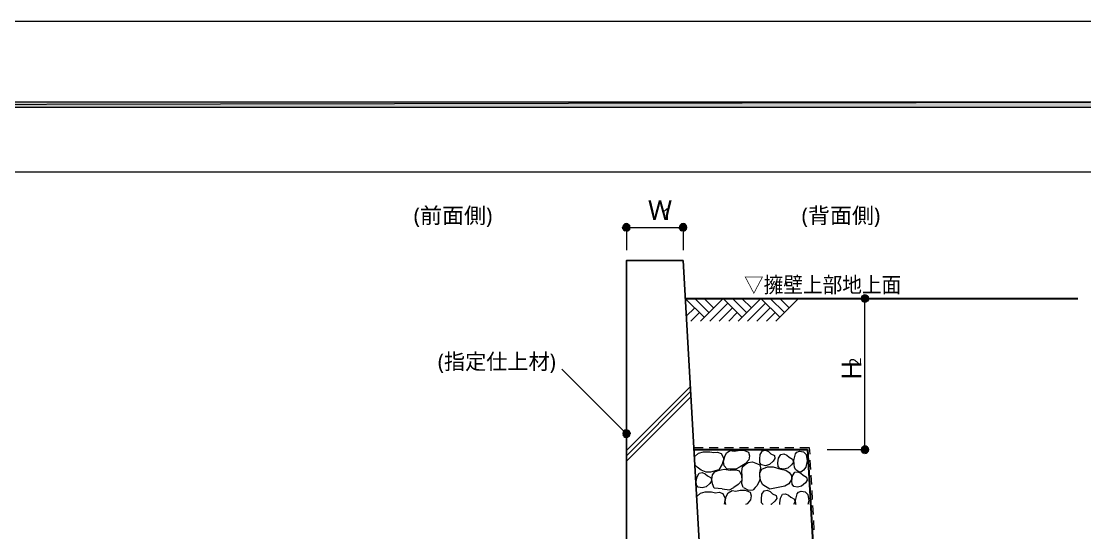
# Model space of a CAD drawing. Header units: millimetres. Extents: x 0 to 420, y 0 to 297.
# Drawn here: x 206.8 to 347.5, y 229.3 to 297 of the extents above; entities that cross this region are included whole.
import ezdxf
from ezdxf.enums import TextEntityAlignment as Align

# ---------------------------------------------------------------- set-up
doc = ezdxf.new("R2010")
doc.units = ezdxf.units.MM
doc.styles.add('kst32b', font='NotoSansJP-Variable.ttf')

msp = doc.modelspace()

# ---------------------------------------------------------------- hatches: boundary and pattern name
h = msp.add_hatch(color=7)
h.paths.add_polyline_path([(394.17, 285.62), (394.17, 286.32), (26.18, 285.62), (394.17, 285.62)])
h.paths.add_polyline_path([(394.17, 286.32), (26.18, 285.62), (26.18, 286.32), (394.17, 286.32)])
h = msp.add_hatch(color=7)
h.paths.add_polyline_path([(286.87, 270.19), (286.68, 270.15), (286.87, 269.68), (286.87, 270.19)])
h.paths.add_polyline_path([(286.68, 270.15), (286.87, 269.68), (286.51, 270.04), (286.68, 270.15)])
h.paths.add_polyline_path([(286.87, 269.68), (286.51, 270.04), (286.41, 269.88), (286.87, 269.68)])
for points in [[(287.06, 270.15), (286.87, 270.19), (286.87, 269.68), (287.06, 270.15)], [(294.56, 270.15), (294.36, 270.19), (294.36, 269.68), (294.56, 270.15)], [(318.6, 260.75), (318.41, 260.79), (318.41, 260.31), (318.6, 260.75)], [(286.68, 241.93), (286.87, 241.89), (286.87, 242.4), (286.68, 241.93)], [(318.6, 240.77), (318.41, 240.79), (318.41, 240.31), (318.6, 240.77)]]:
    msp.add_hatch(color=7).paths.add_polyline_path(points)
h = msp.add_hatch(color=7)
h.paths.add_polyline_path([(287.36, 269.68), (287.34, 269.88), (286.87, 269.68), (287.36, 269.68)])
h.paths.add_polyline_path([(287.34, 269.88), (286.87, 269.68), (287.21, 270.04), (287.34, 269.88)])
h.paths.add_polyline_path([(286.87, 269.68), (287.21, 270.04), (287.06, 270.15), (286.87, 269.68)])
h = msp.add_hatch(color=7)
h.paths.add_polyline_path([(294.36, 270.19), (294.17, 270.15), (294.36, 269.68), (294.36, 270.19)])
h.paths.add_polyline_path([(294.17, 270.15), (294.36, 269.68), (294.01, 270.04), (294.17, 270.15)])
h.paths.add_polyline_path([(294.36, 269.68), (294.01, 270.04), (293.9, 269.88), (294.36, 269.68)])
h = msp.add_hatch(color=7)
h.paths.add_polyline_path([(294.87, 269.68), (294.83, 269.88), (294.36, 269.68), (294.87, 269.68)])
h.paths.add_polyline_path([(294.83, 269.88), (294.36, 269.68), (294.72, 270.04), (294.83, 269.88)])
h.paths.add_polyline_path([(294.36, 269.68), (294.72, 270.04), (294.56, 270.15), (294.36, 269.68)])
h = msp.add_hatch(color=7)
h.paths.add_polyline_path([(286.41, 269.88), (286.36, 269.68), (286.87, 269.68), (286.41, 269.88)])
h.paths.add_polyline_path([(286.36, 269.68), (286.87, 269.68), (286.41, 269.49), (286.36, 269.68)])
h.paths.add_polyline_path([(286.87, 269.68), (286.41, 269.49), (286.51, 269.35), (286.87, 269.68)])
h = msp.add_hatch(color=7)
h.paths.add_polyline_path([(286.51, 269.35), (286.68, 269.22), (286.87, 269.68), (286.51, 269.35)])
h.paths.add_polyline_path([(286.68, 269.22), (286.87, 269.68), (286.87, 269.2), (286.68, 269.22)])
h.paths.add_polyline_path([(286.87, 269.68), (286.87, 269.2), (287.06, 269.22), (286.87, 269.68)])
h = msp.add_hatch(color=7)
h.paths.add_polyline_path([(287.06, 269.22), (287.21, 269.35), (286.87, 269.68), (287.06, 269.22)])
h.paths.add_polyline_path([(287.21, 269.35), (286.87, 269.68), (287.34, 269.49), (287.21, 269.35)])
h.paths.add_polyline_path([(286.87, 269.68), (287.34, 269.49), (287.36, 269.68), (286.87, 269.68)])
h = msp.add_hatch(color=7)
h.paths.add_polyline_path([(293.9, 269.88), (293.86, 269.68), (294.36, 269.68), (293.9, 269.88)])
h.paths.add_polyline_path([(293.86, 269.68), (294.36, 269.68), (293.9, 269.49), (293.86, 269.68)])
h.paths.add_polyline_path([(294.36, 269.68), (293.9, 269.49), (294.01, 269.35), (294.36, 269.68)])
h = msp.add_hatch(color=7)
h.paths.add_polyline_path([(294.01, 269.35), (294.17, 269.22), (294.36, 269.68), (294.01, 269.35)])
h.paths.add_polyline_path([(294.17, 269.22), (294.36, 269.68), (294.36, 269.2), (294.17, 269.22)])
h.paths.add_polyline_path([(294.36, 269.68), (294.36, 269.2), (294.56, 269.22), (294.36, 269.68)])
h = msp.add_hatch(color=7)
h.paths.add_polyline_path([(294.56, 269.22), (294.72, 269.35), (294.36, 269.68), (294.56, 269.22)])
h.paths.add_polyline_path([(294.72, 269.35), (294.36, 269.68), (294.83, 269.49), (294.72, 269.35)])
h.paths.add_polyline_path([(294.36, 269.68), (294.83, 269.49), (294.87, 269.68), (294.36, 269.68)])
h = msp.add_hatch(color=7)
h.paths.add_polyline_path([(317.97, 260.5), (317.92, 260.31), (318.41, 260.31), (317.97, 260.5)])
h.paths.add_polyline_path([(317.92, 260.31), (318.41, 260.31), (317.97, 260.12), (317.92, 260.31)])
h.paths.add_polyline_path([(318.41, 260.31), (317.97, 260.12), (318.07, 259.95), (318.41, 260.31)])
h = msp.add_hatch(color=7)
h.paths.add_polyline_path([(318.41, 260.79), (318.22, 260.75), (318.41, 260.31), (318.41, 260.79)])
h.paths.add_polyline_path([(318.22, 260.75), (318.41, 260.31), (318.07, 260.65), (318.22, 260.75)])
h.paths.add_polyline_path([(318.41, 260.31), (318.07, 260.65), (317.97, 260.5), (318.41, 260.31)])
h = msp.add_hatch(color=7)
h.paths.add_polyline_path([(318.07, 259.95), (318.22, 259.84), (318.41, 260.31), (318.07, 259.95)])
h.paths.add_polyline_path([(318.22, 259.84), (318.41, 260.31), (318.41, 259.8), (318.22, 259.84)])
h.paths.add_polyline_path([(318.41, 260.31), (318.41, 259.8), (318.6, 259.84), (318.41, 260.31)])
h = msp.add_hatch(color=7)
h.paths.add_polyline_path([(318.92, 260.31), (318.88, 260.5), (318.41, 260.31), (318.92, 260.31)])
h.paths.add_polyline_path([(318.88, 260.5), (318.41, 260.31), (318.77, 260.65), (318.88, 260.5)])
h.paths.add_polyline_path([(318.41, 260.31), (318.77, 260.65), (318.6, 260.75), (318.41, 260.31)])
h = msp.add_hatch(color=7)
h.paths.add_polyline_path([(318.6, 259.84), (318.77, 259.95), (318.41, 260.31), (318.6, 259.84)])
h.paths.add_polyline_path([(318.77, 259.95), (318.41, 260.31), (318.88, 260.12), (318.77, 259.95)])
h.paths.add_polyline_path([(318.41, 260.31), (318.88, 260.12), (318.92, 260.31), (318.41, 260.31)])
h = msp.add_hatch(color=7)
h.paths.add_polyline_path([(286.68, 242.87), (286.53, 242.76), (286.87, 242.4), (286.68, 242.87)])
h.paths.add_polyline_path([(286.53, 242.76), (286.87, 242.4), (286.43, 242.59), (286.53, 242.76)])
h.paths.add_polyline_path([(286.87, 242.4), (286.43, 242.59), (286.39, 242.4), (286.87, 242.4)])
h = msp.add_hatch(color=7)
h.paths.add_polyline_path([(286.39, 242.4), (286.43, 242.21), (286.87, 242.4), (286.39, 242.4)])
h.paths.add_polyline_path([(286.43, 242.21), (286.87, 242.4), (286.53, 242.04), (286.43, 242.21)])
h.paths.add_polyline_path([(286.87, 242.4), (286.53, 242.04), (286.68, 241.93), (286.87, 242.4)])
h = msp.add_hatch(color=7)
h.paths.add_polyline_path([(287.23, 242.76), (287.06, 242.87), (286.87, 242.4), (287.23, 242.76)])
h.paths.add_polyline_path([(287.06, 242.87), (286.87, 242.4), (286.87, 242.91), (287.06, 242.87)])
h.paths.add_polyline_path([(286.87, 242.4), (286.87, 242.91), (286.68, 242.87), (286.87, 242.4)])
h = msp.add_hatch(color=7)
h.paths.add_polyline_path([(287.34, 242.21), (287.38, 242.4), (286.87, 242.4), (287.34, 242.21)])
h.paths.add_polyline_path([(287.38, 242.4), (286.87, 242.4), (287.34, 242.59), (287.38, 242.4)])
h.paths.add_polyline_path([(286.87, 242.4), (287.34, 242.59), (287.23, 242.76), (286.87, 242.4)])
h = msp.add_hatch(color=7)
h.paths.add_polyline_path([(286.87, 241.89), (287.06, 241.93), (286.87, 242.4), (286.87, 241.89)])
h.paths.add_polyline_path([(287.06, 241.93), (286.87, 242.4), (287.23, 242.04), (287.06, 241.93)])
h.paths.add_polyline_path([(286.87, 242.4), (287.23, 242.04), (287.34, 242.21), (286.87, 242.4)])
h = msp.add_hatch(color=7)
h.paths.add_polyline_path([(318.41, 240.79), (318.22, 240.77), (318.41, 240.31), (318.41, 240.79)])
h.paths.add_polyline_path([(318.22, 240.77), (318.41, 240.31), (318.07, 240.64), (318.22, 240.77)])
h.paths.add_polyline_path([(318.41, 240.31), (318.07, 240.64), (317.97, 240.5), (318.41, 240.31)])
h = msp.add_hatch(color=7)
h.paths.add_polyline_path([(318.92, 240.31), (318.88, 240.5), (318.41, 240.31), (318.92, 240.31)])
h.paths.add_polyline_path([(318.88, 240.5), (318.41, 240.31), (318.77, 240.64), (318.88, 240.5)])
h.paths.add_polyline_path([(318.41, 240.31), (318.77, 240.64), (318.6, 240.77), (318.41, 240.31)])
h = msp.add_hatch(color=7)
h.paths.add_polyline_path([(317.97, 240.5), (317.92, 240.31), (318.41, 240.31), (317.97, 240.5)])
h.paths.add_polyline_path([(317.92, 240.31), (318.41, 240.31), (317.97, 240.11), (317.92, 240.31)])
h.paths.add_polyline_path([(318.41, 240.31), (317.97, 240.11), (318.07, 239.95), (318.41, 240.31)])
h = msp.add_hatch(color=7)
h.paths.add_polyline_path([(318.07, 239.95), (318.22, 239.84), (318.41, 240.31), (318.07, 239.95)])
h.paths.add_polyline_path([(318.22, 239.84), (318.41, 240.31), (318.41, 239.8), (318.22, 239.84)])
h.paths.add_polyline_path([(318.41, 240.31), (318.41, 239.8), (318.6, 239.84), (318.41, 240.31)])
h = msp.add_hatch(color=7)
h.paths.add_polyline_path([(318.6, 239.84), (318.77, 239.95), (318.41, 240.31), (318.6, 239.84)])
h.paths.add_polyline_path([(318.77, 239.95), (318.41, 240.31), (318.88, 240.11), (318.77, 239.95)])
h.paths.add_polyline_path([(318.41, 240.31), (318.88, 240.11), (318.92, 240.31), (318.41, 240.31)])

# ---------------------------------------------------------------- linework, layer by layer
at = {"lineweight": 13}
for points in [[(0.19, 0), (0.19, 296.97), (420.16, 296.97), (420.16, 0)], [(300.61, 237.7), (300.16, 237.74), (299.78, 238.15), (299.7, 238.74), (299.87, 239.39), (300.1, 239.86), (300.61, 240.18), (301.12, 240.11), (301.67, 240.2), (302.37, 240.24), (303.02, 239.95), (303.17, 239.46), (303.06, 238.95), (302.6, 238.42), (301.9, 238.02), (301.33, 237.72)], [(305.27, 238.17), (304.76, 238.27), (304.52, 238.55), (304.5, 239.04), (304.57, 239.67), (304.88, 240.14), (305.27, 240.22), (305.67, 240.05), (305.96, 239.75), (306.45, 239.52), (306.51, 239.1), (306.28, 238.78), (305.79, 238.32)], [(307.68, 237.7), (307.17, 237.79), (306.96, 238.08), (306.92, 238.55), (307, 239.18), (307.3, 239.67), (307.68, 239.73), (308.08, 239.56), (308.4, 239.29), (308.86, 239.04), (308.95, 238.63), (308.72, 238.29), (308.21, 237.85)], [(310.28, 237.57), (309.94, 237.32), (309.69, 237.36), (309.27, 237.64), (309.1, 237.93), (309.05, 238.36), (309.01, 238.87), (309.22, 239.75), (309.41, 239.95), (309.75, 240.09), (310.3, 240.01), (310.64, 239.63), (310.77, 238.8), (310.58, 237.98)], [(305.82, 235.08), (304.93, 235.63), (304.65, 236.14), (304.5, 236.75), (304.5, 237.24), (304.8, 237.72), (305.52, 238.02), (306.3, 238), (307.3, 237.7), (307.97, 237.57), (308.4, 237.26), (308.69, 236.88), (308.69, 236.33), (308.36, 235.75), (307.81, 235.48)], [(296.88, 235.23), (296.38, 235.33), (296.14, 235.61), (296.12, 236.07), (296.21, 236.71), (296.5, 237.19), (296.88, 237.26), (297.29, 237.09), (297.58, 236.81), (298.07, 236.56), (298.13, 236.16), (297.92, 235.82), (297.41, 235.37)], [(309.52, 235.33), (309.01, 235.42), (308.8, 235.71), (308.76, 236.18), (308.84, 236.81), (309.14, 237.3), (309.52, 237.36), (309.92, 237.19), (310.24, 236.92), (310.71, 236.66), (310.79, 236.26), (310.56, 235.92), (310.05, 235.48)]]:
    msp.add_lwpolyline(points, close=True, dxfattribs=at)
at = {"lineweight": 0}
for points in [[(394.17, 285.62), (394.17, 286.32), (26.18, 285.62)], [(394.17, 286.32), (26.18, 285.62), (26.18, 286.32)], [(286.87, 269.68), (286.51, 270.04), (286.41, 269.88)], [(286.68, 270.15), (286.87, 269.68), (286.51, 270.04)], [(286.87, 270.19), (286.68, 270.15), (286.87, 269.68)], [(287.06, 270.15), (286.87, 270.19), (286.87, 269.68)], [(286.87, 269.68), (287.21, 270.04), (287.06, 270.15)], [(287.34, 269.88), (286.87, 269.68), (287.21, 270.04)], [(294.36, 269.68), (294.01, 270.04), (293.9, 269.88)], [(294.17, 270.15), (294.36, 269.68), (294.01, 270.04)], [(294.36, 270.19), (294.17, 270.15), (294.36, 269.68)], [(294.56, 270.15), (294.36, 270.19), (294.36, 269.68)], [(294.36, 269.68), (294.72, 270.04), (294.56, 270.15)], [(294.83, 269.88), (294.36, 269.68), (294.72, 270.04)], [(286.41, 269.88), (286.36, 269.68), (286.87, 269.68)], [(286.36, 269.68), (286.87, 269.68), (286.41, 269.49)], [(286.87, 269.68), (286.41, 269.49), (286.51, 269.35)], [(286.51, 269.35), (286.68, 269.22), (286.87, 269.68)], [(286.68, 269.22), (286.87, 269.68), (286.87, 269.2)], [(287.36, 269.68), (287.34, 269.88), (286.87, 269.68)], [(286.87, 269.68), (286.87, 269.2), (287.06, 269.22)], [(287.06, 269.22), (287.21, 269.35), (286.87, 269.68)], [(287.21, 269.35), (286.87, 269.68), (287.34, 269.49)], [(286.87, 269.68), (287.34, 269.49), (287.36, 269.68)], [(293.9, 269.88), (293.86, 269.68), (294.36, 269.68)], [(293.86, 269.68), (294.36, 269.68), (293.9, 269.49)], [(294.36, 269.68), (293.9, 269.49), (294.01, 269.35)], [(294.01, 269.35), (294.17, 269.22), (294.36, 269.68)], [(294.17, 269.22), (294.36, 269.68), (294.36, 269.2)], [(294.87, 269.68), (294.83, 269.88), (294.36, 269.68)], [(294.36, 269.68), (294.36, 269.2), (294.56, 269.22)], [(294.56, 269.22), (294.72, 269.35), (294.36, 269.68)], [(294.72, 269.35), (294.36, 269.68), (294.83, 269.49)], [(294.36, 269.68), (294.83, 269.49), (294.87, 269.68)], [(317.97, 260.5), (317.92, 260.31), (318.41, 260.31)], [(317.92, 260.31), (318.41, 260.31), (317.97, 260.12)], [(318.41, 260.31), (318.07, 260.65), (317.97, 260.5)], [(318.41, 260.31), (317.97, 260.12), (318.07, 259.95)], [(318.22, 260.75), (318.41, 260.31), (318.07, 260.65)], [(318.07, 259.95), (318.22, 259.84), (318.41, 260.31)], [(318.41, 260.79), (318.22, 260.75), (318.41, 260.31)], [(318.22, 259.84), (318.41, 260.31), (318.41, 259.8)], [(318.6, 260.75), (318.41, 260.79), (318.41, 260.31)], [(318.41, 260.31), (318.77, 260.65), (318.6, 260.75)], [(318.88, 260.5), (318.41, 260.31), (318.77, 260.65)], [(318.92, 260.31), (318.88, 260.5), (318.41, 260.31)], [(318.41, 260.31), (318.41, 259.8), (318.6, 259.84)], [(318.6, 259.84), (318.77, 259.95), (318.41, 260.31)], [(318.77, 259.95), (318.41, 260.31), (318.88, 260.12)], [(318.41, 260.31), (318.88, 260.12), (318.92, 260.31)], [(286.87, 242.4), (286.43, 242.59), (286.39, 242.4)], [(286.39, 242.4), (286.43, 242.21), (286.87, 242.4)], [(286.53, 242.76), (286.87, 242.4), (286.43, 242.59)], [(286.43, 242.21), (286.87, 242.4), (286.53, 242.04)], [(286.68, 242.87), (286.53, 242.76), (286.87, 242.4)], [(286.87, 242.4), (286.53, 242.04), (286.68, 241.93)], [(286.87, 242.4), (286.87, 242.91), (286.68, 242.87)], [(286.68, 241.93), (286.87, 241.89), (286.87, 242.4)], [(287.06, 242.87), (286.87, 242.4), (286.87, 242.91)], [(287.23, 242.76), (287.06, 242.87), (286.87, 242.4)], [(286.87, 242.4), (287.34, 242.59), (287.23, 242.76)], [(287.38, 242.4), (286.87, 242.4), (287.34, 242.59)], [(286.87, 241.89), (287.06, 241.93), (286.87, 242.4)], [(287.06, 241.93), (286.87, 242.4), (287.23, 242.04)], [(286.87, 242.4), (287.23, 242.04), (287.34, 242.21)], [(287.34, 242.21), (287.38, 242.4), (286.87, 242.4)], [(318.41, 240.31), (318.07, 240.64), (317.97, 240.5)], [(318.22, 240.77), (318.41, 240.31), (318.07, 240.64)], [(318.41, 240.79), (318.22, 240.77), (318.41, 240.31)], [(318.6, 240.77), (318.41, 240.79), (318.41, 240.31)], [(318.41, 240.31), (318.77, 240.64), (318.6, 240.77)], [(318.88, 240.5), (318.41, 240.31), (318.77, 240.64)], [(317.97, 240.5), (317.92, 240.31), (318.41, 240.31)], [(317.92, 240.31), (318.41, 240.31), (317.97, 240.11)], [(318.41, 240.31), (317.97, 240.11), (318.07, 239.95)], [(318.07, 239.95), (318.22, 239.84), (318.41, 240.31)], [(318.22, 239.84), (318.41, 240.31), (318.41, 239.8)], [(318.92, 240.31), (318.88, 240.5), (318.41, 240.31)], [(318.41, 240.31), (318.41, 239.8), (318.6, 239.84)], [(318.6, 239.84), (318.77, 239.95), (318.41, 240.31)], [(318.77, 239.95), (318.41, 240.31), (318.88, 240.11)], [(318.41, 240.31), (318.88, 240.11), (318.92, 240.31)]]:
    msp.add_lwpolyline(points, close=True, dxfattribs=at)
at = {"lineweight": 13}
for points in [[(394.17, 276.99), (26.18, 276.99)], [(286.87, 269.68), (294.36, 269.68)], [(286.87, 269.68), (286.87, 266.68)], [(294.36, 269.68), (294.36, 266.68)], [(294.66, 260.31), (297.16, 257.81)], [(295.91, 260.31), (297.77, 258.42)], [(296.65, 257.3), (299.66, 260.31)], [(297.16, 260.31), (298.41, 259.06)], [(299.66, 260.31), (302.15, 257.81)], [(300.91, 260.31), (302.77, 258.42)], [(301.65, 257.3), (304.65, 260.31)], [(302.15, 260.31), (303.4, 259.06)], [(304.65, 260.31), (307.15, 257.81)], [(305.9, 260.31), (307.78, 258.42)], [(306.64, 257.3), (309.65, 260.31)], [(307.15, 260.31), (308.4, 259.06)], [(313.41, 240.31), (318.41, 240.31), (318.41, 260.31)], [(294.79, 257.94), (295.91, 259.06)], [(300.27, 259.67), (297.9, 257.3)], [(299.15, 257.3), (300.91, 259.06)], [(305.27, 259.67), (302.89, 257.3)], [(304.14, 257.3), (305.9, 259.06)], [(295.4, 257.3), (296.52, 258.42)], [(300.4, 257.3), (301.52, 258.42)], [(305.39, 257.3), (306.54, 258.42)], [(286.87, 242.4), (278.32, 250.95)], [(286.87, 240.18), (295.32, 248.62)], [(286.87, 239.48), (295.36, 247.97)], [(286.87, 238.76), (295.4, 247.29)], [(295.8, 240.56), (297.03, 240.56)], [(297.82, 240.56), (299.02, 240.56)], [(299.83, 240.56), (301.03, 240.56)], [(301.82, 240.56), (303.02, 240.56)], [(303.83, 240.56), (305.03, 240.56)], [(305.82, 240.56), (307.02, 240.56)], [(307.83, 240.56), (309.03, 240.56)], [(309.82, 240.56), (311.04, 240.56), (311.11, 239.69)], [(295.97, 239.44), (296.42, 239.82), (297.05, 240.01), (297.9, 240.01), (298.45, 239.9), (298.92, 239.97), (299.4, 239.8), (299.74, 239.12), (299.55, 238.36), (299.09, 237.62), (298.01, 237.3), (297.41, 237.32), (296.74, 237.57), (296.23, 237.96), (295.97, 238.23)], [(313.41, 240.31), (318.41, 240.31)], [(299.53, 235.1), (298.47, 235.2), (298.26, 235.75), (298.17, 236.33), (298.24, 236.94), (298.56, 237.36), (299, 237.53), (299.78, 237.72), (300.59, 237.57), (301.41, 237.64), (301.77, 237.51), (302.11, 236.85), (302.13, 236.22), (301.67, 235.67), (301.07, 235.29)], [(302.32, 235.29), (302.15, 235.82), (302.18, 236.33), (302.18, 236.88), (302.13, 237.38), (302.24, 238.02), (302.58, 238.32), (302.98, 238.57), (303.57, 238.68), (304.21, 238.42), (304.5, 238.29), (304.61, 237.87), (304.46, 237.21), (304.52, 236.35), (304.4, 235.97), (304.12, 235.5), (303.89, 235.29), (303.64, 234.99)], [(311.15, 238.89), (311.21, 237.68)], [(311.26, 236.9), (311.34, 235.69)], [(299.53, 235.1), (300.52, 234.97), (301.07, 235.29)], [(300, 233.02), (299.93, 233.45), (300.08, 234.1), (300.33, 234.57), (300.84, 234.89), (301.35, 234.82), (301.9, 234.91), (302.58, 234.95), (303.23, 234.65), (303.38, 234.17), (303.3, 233.66), (302.83, 233.13), (302.64, 233.02)], [(302.34, 235.27), (303, 234.91), (303.64, 234.99)], [(304.95, 233.02), (304.76, 233.26), (304.72, 233.74), (304.8, 234.38), (305.1, 234.84), (305.48, 234.93), (305.88, 234.76), (306.2, 234.46), (306.66, 234.21), (306.75, 233.81), (306.51, 233.49), (306.01, 233.02), (305.99, 233.02)], [(311.38, 234.89), (311.45, 233.7)], [(296.21, 234.15), (296.65, 234.53), (297.29, 234.72), (298.11, 234.72), (298.66, 234.59), (299.15, 234.67), (299.64, 234.51), (299.95, 233.81), (299.78, 233.07)], [(307.17, 233.02), (307.15, 233.26), (307.23, 233.89), (307.53, 234.38), (307.91, 234.44), (308.31, 234.27), (308.61, 234), (309.1, 233.74), (309.16, 233.34), (308.95, 233.02)], [(309.31, 233.02), (309.29, 233.07), (309.24, 233.57), (309.46, 234.46), (309.63, 234.65), (309.99, 234.78), (310.52, 234.72), (310.85, 234.34), (310.98, 233.51), (310.87, 233.02)], [(311.49, 232.9), (311.55, 231.69)], [(311.62, 230.91), (311.68, 229.7)]]:
    msp.add_lwpolyline(points, dxfattribs=at)
at = {"lineweight": 25}
msp.add_lwpolyline([(286.87, 177.8), (286.87, 265.3), (294.36, 265.3), (299.36, 177.8)], dxfattribs=at)
at = {"lineweight": 30}
for points in [[(294.66, 260.31), (346.56, 260.31)], [(295.8, 240.31), (310.81, 240.31)], [(310.81, 240.31), (312.76, 206.33)], [(310.81, 240.31), (312.76, 206.33)]]:
    msp.add_lwpolyline(points, dxfattribs=at)

# ---------------------------------------------------------------- texts
at = {"style": 'kst32b'}
for s, height, p in [('W', 2.6, (289.75, 270.66)), ('1', 1.56, (291.63, 270.66))]:
    msp.add_text(s, height=height, dxfattribs=at).set_placement(p)
for s, p, p2 in [('(前面側)', (258.74, 270.23), (269.14, 270.23)), ('(背面側)', (310.05, 270.23), (320.44, 270.23)), ('▽擁壁上部地上面', (302.43, 261.07), (323.22, 261.07)), ('(指定仕上材)', (261.94, 250.91), (277.53, 250.91))]:
    msp.add_text(s, height=2.079, dxfattribs=at).set_placement(p, p2, align=Align.FIT)
for s, height, p in [('2', 1.56, (317.92, 251.31)), ('H', 2.6, (317.94, 249.53))]:
    msp.add_text(s, height=height, rotation=90, dxfattribs=at).set_placement(p)

doc.saveas('drawing.dxf')
